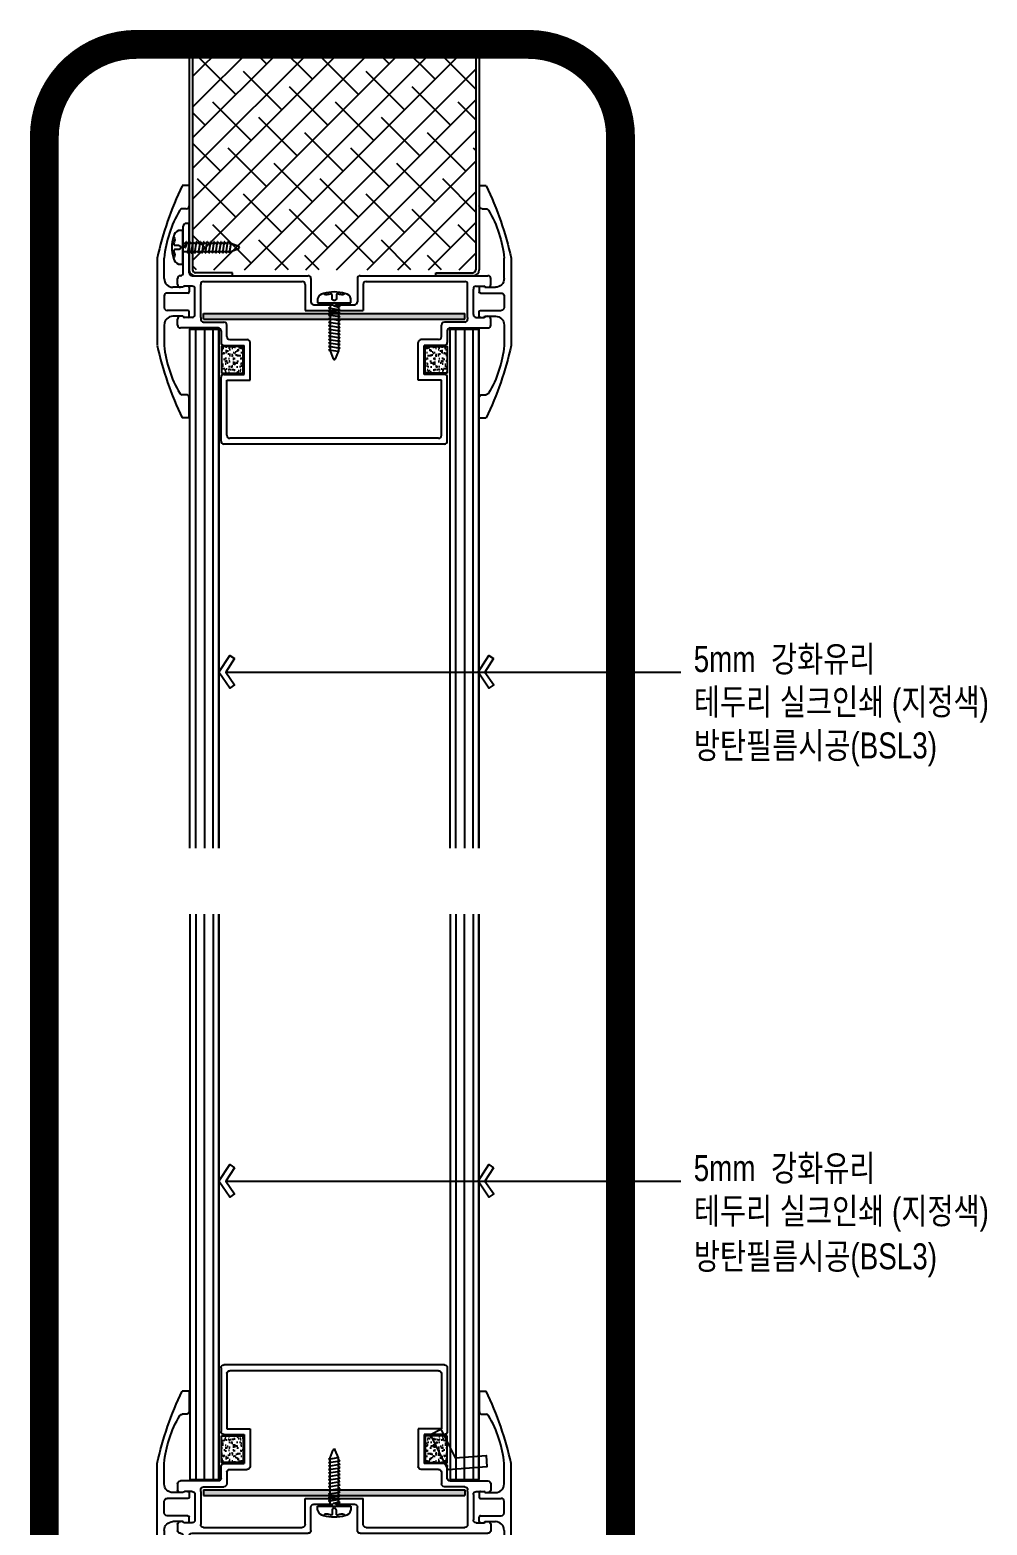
# Model space of a CAD drawing. Header units: millimetres. Extents: x 761574 to 813627, y -447408 to -384263.
# Drawn here: x 812138 to 812469, y -385581 to -385064 of the extents above; entities that cross this region are included whole.
import ezdxf

# ---------------------------------------------------------------- set-up
doc = ezdxf.new("R2010")
doc.units = ezdxf.units.MM
doc.header["$LTSCALE"] = 500
doc.linetypes.add('CENTER', pattern=[2, 1.25, -0.25, 0.25, -0.25])
doc.linetypes.add('HIDDEN', pattern=[9.525, 6.35, -3.175])
for name, color, linetype in [('2', 2, 'Continuous'), ('5', 5, 'Continuous'), ('ACCY', 5, 'Continuous'), ('DIM', 7, 'Continuous'), ('DM', 4, 'Continuous'), ('TEXT', 7, 'Continuous'), ('TEXT1', 2, 'Continuous'), ('WID', 4, 'Continuous')]:
    doc.layers.add(name, color=color, linetype=linetype)
doc.styles.add('글씨1', font='stylu.ttf')

# ---------------------------------------------------------------- blocks, each defined once
blk = doc.blocks.new('fw11')
at = {"layer": 'WID', "color": 0, "ltscale": 0.5}
for p, q in [((238177.95, -382866.79), (238176.76, -382866.79)), ((238177.95, -382866.79), (238177.95, -382870.29)), ((238177.45, -382870.79), (238176.77, -382870.79)), ((238172.45, -382879.29), (238172.45, -382894.29)), ((238173.65, -382882.79), (238173.65, -382879.26)), ((238176.95, -382884.29), (238175.15, -382884.29)), ((238177.75, -382884.09), (238177.15, -382884.09)), ((238177.95, -382884.29), (238177.95, -382885.09)), ((238173.65, -382885.79), (238173.65, -382887.79)), ((238177.75, -382885.29), (238174.15, -382885.29)), ((238177.75, -382888.29), (238174.15, -382888.29)), ((238176.95, -382889.29), (238175.15, -382889.29)), ((238176.95, -382889.29), (238175.45, -382889.29)), ((238177.95, -382889.29), (238177.95, -382888.49)), ((238173.65, -382890.79), (238173.65, -382894.33)), ((238177.75, -382889.49), (238177.15, -382889.49)), ((238177.45, -382902.79), (238176.77, -382902.79)), ((238177.95, -382906.79), (238177.95, -382903.29)), ((238177.95, -382906.79), (238176.76, -382906.79))]:
    blk.add_line(p, q, dxfattribs=at)
for centre, radius, start, end in [((238228.22, -382891.56), 57.1, 154.2988, 167.5984), ((238177.93, -382868.77), 0.02, 270, 0), ((238193.45, -382881.2), 19.9, 149.2854, 174.4015), ((238176.77, -382871.29), 0.5, 90, 149.2854), ((238177.45, -382870.29), 0.5, 270, 0), ((238175.15, -382882.79), 1.5, 180, 270), ((238177.15, -382884.29), 0.2, 90, 180), ((238177.15, -382884.29), 0.2, 90, 180), ((238177.75, -382884.29), 0.2, 0, 90), ((238174.15, -382885.79), 0.5, 90, 180), ((238177.75, -382885.09), 0.2, 270, 0), ((238174.15, -382887.79), 0.5, 180, 270), ((238175.15, -382890.79), 1.5, 90, 180), ((238177.15, -382889.29), 0.2, 180, 270), ((238177.75, -382888.49), 0.2, 0, 90), ((238177.75, -382889.29), 0.2, 270, 0), ((238228.22, -382882.03), 57.1, 192.4016, 205.7012), ((238193.45, -382892.39), 19.9, 185.5985, 210.7146), ((238176.77, -382902.29), 0.5, 210.7146, 270), ((238177.45, -382903.29), 0.5, 0, 90), ((238177.93, -382904.81), 0.02, 0, 90)]:
    blk.add_arc(centre, radius, start, end, dxfattribs=at)
blk = doc.blocks.new('nsf50')
at = {"layer": 'WID', "color": 0, "ltscale": 0.5}
for p, q in [((2786.78, 1064.44), (2786.78, 1067.69)), ((2787.28, 1068.19), (2787.28, 1068.19)), ((2787.78, 1068.19), (2787.28, 1068.19)), ((2787.78, 1059.69), (2787.78, 1068.19)), ((2787.03, 1064.19), (2786.78, 1064.44)), ((2787.03, 1064.19), (2786.78, 1063.94)), ((2786.78, 1059.69), (2786.78, 1063.94)), ((2785.78, 1057.69), (2785.78, 1058.69)), ((2786.28, 1059.19), (2786.28, 1059.19)), ((2788.28, 1059.19), (2808.28, 1059.19)), ((2808.78, 1058.69), (2808.78, 1054.69)), ((2816.78, 1058.69), (2816.78, 1054.69)), ((2817.28, 1059.19), (2839.28, 1059.19)), ((2839.28, 1059.19), (2839.28, 1059.19)), ((2839.78, 1057.69), (2839.78, 1058.69)), ((2786.78, 1057.19), (2786.28, 1057.19)), ((2788.28, 1057.39), (2786.98, 1057.39)), ((2788.78, 1052.49), (2788.78, 1056.89)), ((2789.78, 1057.39), (2789.78, 1057.69)), ((2789.78, 1051.99), (2789.78, 1057.39)), ((2790.28, 1058.19), (2807.28, 1058.19)), ((2807.78, 1057.69), (2807.78, 1053.19)), ((2817.78, 1057.69), (2817.78, 1053.19)), ((2818.28, 1058.19), (2835.28, 1058.19)), ((2835.78, 1057.39), (2835.78, 1057.69)), ((2835.78, 1051.99), (2835.78, 1057.39)), ((2836.78, 1052.49), (2836.78, 1056.89)), ((2837.28, 1057.39), (2838.58, 1057.39)), ((2838.78, 1057.19), (2839.28, 1057.19)), ((2809.28, 1054.19), (2812.55, 1054.19)), ((2812.8, 1053.94), (2812.55, 1054.19)), ((2812.8, 1053.94), (2813.05, 1054.19)), ((2813.05, 1054.19), (2816.28, 1054.19)), ((2785.78, 1050.69), (2785.78, 1051.69)), ((2785.78, 1050.69), (2785.78, 1051.69)), ((2786.78, 1052.19), (2786.28, 1052.19)), ((2788.28, 1051.99), (2786.98, 1051.99)), ((2789.78, 1051.99), (2789.78, 1051.69)), ((2790.28, 1051.19), (2793.78, 1051.19)), ((2807.78, 1053.19), (2817.78, 1053.19)), ((2835.28, 1051.19), (2831.78, 1051.19)), ((2835.78, 1051.99), (2835.78, 1051.69)), ((2837.28, 1051.99), (2838.58, 1051.99)), ((2838.78, 1052.19), (2839.28, 1052.19)), ((2839.78, 1050.69), (2839.78, 1051.69)), ((2839.78, 1050.69), (2839.78, 1051.69)), ((2792.78, 1050.19), (2786.28, 1050.19)), ((2791.78, 1050.19), (2786.28, 1050.19)), ((2793.28, 1049.69), (2793.28, 1047.69)), ((2794.28, 1048.69), (2794.28, 1050.69)), ((2794.78, 1048.19), (2797.78, 1048.19)), ((2830.78, 1048.19), (2827.78, 1048.19)), ((2831.28, 1048.69), (2831.28, 1050.69)), ((2832.28, 1049.69), (2832.28, 1047.69)), ((2832.78, 1050.19), (2839.28, 1050.19)), ((2833.78, 1050.19), (2839.28, 1050.19)), ((2793.78, 1047.19), (2797.28, 1047.19)), ((2797.28, 1042.19), (2797.28, 1047.19)), ((2798.28, 1041.19), (2798.28, 1047.69)), ((2827.28, 1041.19), (2827.28, 1047.69)), ((2828.28, 1042.19), (2828.28, 1047.19)), ((2831.78, 1047.19), (2828.28, 1047.19)), ((2793.28, 1030.69), (2793.28, 1041.69)), ((2793.78, 1042.19), (2797.28, 1042.19)), ((2794.28, 1031.69), (2794.28, 1041.19)), ((2794.28, 1041.19), (2798.28, 1041.19)), ((2831.28, 1041.19), (2827.28, 1041.19)), ((2831.78, 1042.19), (2828.28, 1042.19)), ((2831.28, 1031.69), (2831.28, 1041.19)), ((2832.28, 1030.69), (2832.28, 1041.69)), ((2831.78, 1030.19), (2793.78, 1030.19)), ((2830.78, 1031.19), (2794.78, 1031.19))]:
    blk.add_line(p, q, dxfattribs=at)
for centre, radius, start, end in [((2787.28, 1067.69), 0.5, 90, 180), ((2786.28, 1058.69), 0.5, 90, 180), ((2786.28, 1059.69), 0.5, 270, 0), ((2788.28, 1059.69), 0.5, 180, 270), ((2808.28, 1058.69), 0.5, 0, 90), ((2817.28, 1058.69), 0.5, 90, 180), ((2839.28, 1058.69), 0.5, 0, 90), ((2786.28, 1057.69), 0.5, 180, 270), ((2786.98, 1057.19), 0.2, 90, 180), ((2788.28, 1056.89), 0.5, 0, 90), ((2790.28, 1057.69), 0.5, 90, 180), ((2807.28, 1057.69), 0.5, 0, 90), ((2818.28, 1057.69), 0.5, 90, 180), ((2835.28, 1057.69), 0.5, 0, 90), ((2837.28, 1056.89), 0.5, 90, 180), ((2838.58, 1057.19), 0.2, 0, 90), ((2839.28, 1057.69), 0.5, 270, 0), ((2809.28, 1054.69), 0.5, 180, 270), ((2816.28, 1054.69), 0.5, 270, 0), ((2786.28, 1051.69), 0.5, 90, 180), ((2786.28, 1051.69), 0.5, 90, 180), ((2786.98, 1052.19), 0.2, 180, 270), ((2788.28, 1052.49), 0.5, 270, 0), ((2790.28, 1051.69), 0.5, 180, 270), ((2793.78, 1050.69), 0.5, 0, 90), ((2831.78, 1050.69), 0.5, 90, 180), ((2835.28, 1051.69), 0.5, 270, 0), ((2837.28, 1052.49), 0.5, 180, 270), ((2838.58, 1052.19), 0.2, 270, 0), ((2839.28, 1051.69), 0.5, 0, 90), ((2839.28, 1051.69), 0.5, 0, 90), ((2786.28, 1050.69), 0.5, 180, 270), ((2786.28, 1050.69), 0.5, 180, 270), ((2792.78, 1049.69), 0.5, 0, 90), ((2794.78, 1048.69), 0.5, 180, 270), ((2797.78, 1047.69), 0.5, 0, 90), ((2827.78, 1047.69), 0.5, 90, 180), ((2830.78, 1048.69), 0.5, 270, 0), ((2832.78, 1049.69), 0.5, 90, 180), ((2839.28, 1050.69), 0.5, 270, 0), ((2839.28, 1050.69), 0.5, 270, 0), ((2793.78, 1047.69), 0.5, 180, 270), ((2831.78, 1047.69), 0.5, 270, 0), ((2793.78, 1041.69), 0.5, 90, 180), ((2831.78, 1041.69), 0.5, 0, 90), ((2793.78, 1030.69), 0.5, 180, 270), ((2794.78, 1031.69), 0.5, 180, 270), ((2830.78, 1031.69), 0.5, 270, 0), ((2831.78, 1030.69), 0.5, 270, 0)]:
    blk.add_arc(centre, radius, start, end, dxfattribs=at)

msp = doc.modelspace()

# ---------------------------------------------------------------- hatches: boundary and pattern name
h = msp.add_hatch()
h.set_pattern_fill('AR-SAND', color=9, scale=0.04016, style=0)
h.set_pattern_definition([(37.5, (806122.5858, -387069.0446), (-0.06425683, 1.96547056), [0, -1.55048703, 0, -1.73409733, 0, -1.65759304]), (7.5, (806122.5858, -387069.0446), (1.8052736, 2.8787506), [0, -0.83644695, 0, -1.39747844, 0, -0.53553006]), (327.5, (806121.3311, -387069.0446), (3.17660435, 0.0057717), [0, -0.51002863, 0, -1.83610306, 0, -2.39713455]), (317.5, (806121.331, -387069.0446), (3.0664224, 0.8952782), [0, -0.2550143, 0, -1.20366756, 0, -1.3770773])])
h.paths.add_polyline_path([(812288.45, -385162.27), (812198.09, -385162.27), (812198.09, -385164.28), (812288.45, -385164.28)])
h = msp.add_hatch()
h.set_pattern_fill('AR-SAND', color=256, scale=0.04016, style=0)
h.set_pattern_definition([(322.5, (805998.519, -383257.6161), (-0.06425683, -1.96547056), [0, -1.55048703, 0, -1.73409733, 0, -1.65759304]), (352.5, (805998.519, -383257.616), (1.8052736, -2.8787506), [0, -0.83644695, 0, -1.39747844, 0, -0.53553006]), (32.5, (805997.2643, -383257.6161), (3.17660435, -0.0057717), [0, -0.51002863, 0, -1.83610306, 0, -2.39713455]), (42.5, (805997.2643, -383257.616), (3.0664224, -0.8952782), [0, -0.2550143, 0, -1.20366756, 0, -1.3770773])])
h.paths.add_polyline_path([(812204.22, -385182.92), (812211.77, -385182.92), (812211.77, -385173.7), (812204.22, -385173.7)])
h = msp.add_hatch()
h.set_pattern_fill('AR-SAND', color=256, scale=0.04016, style=0)
h.set_pattern_definition([(217.5, (818488.0243, -383257.6161), (0.06425683, -1.96547056), [0, -1.55048703, 0, -1.73409733, 0, -1.65759304]), (187.5, (818488.0243, -383257.616), (-1.8052736, -2.8787506), [0, -0.83644695, 0, -1.39747844, 0, -0.53553006]), (147.5, (818489.279, -383257.6161), (-3.17660435, -0.0057717), [0, -0.51002863, 0, -1.83610306, 0, -2.39713455]), (137.5, (818489.279, -383257.616), (-3.0664224, -0.8952782), [0, -0.2550143, 0, -1.20366756, 0, -1.3770773])])
h.paths.add_polyline_path([(812282.33, -385173.7), (812274.77, -385173.7), (812274.77, -385182.92), (812282.33, -385182.92)])
h = msp.add_hatch()
h.set_pattern_fill('AR-SAND', color=256, scale=0.04016, style=0)
h.set_pattern_definition([(37.5, (805998.519, -387475.7617), (-0.06425683, 1.96547056), [0, -1.55048703, 0, -1.73409733, 0, -1.65759304]), (7.5, (805998.519, -387475.7617), (1.8052736, 2.8787506), [0, -0.83644695, 0, -1.39747844, 0, -0.53553006]), (327.5, (805997.2643, -387475.7617), (3.17660435, 0.0057717), [0, -0.51002863, 0, -1.83610306, 0, -2.39713455]), (317.5, (805997.2643, -387475.7617), (3.0664224, 0.8952782), [0, -0.2550143, 0, -1.20366756, 0, -1.3770773])])
h.paths.add_polyline_path([(812204.22, -385559.68), (812211.77, -385559.68), (812211.77, -385550.46), (812204.22, -385550.46)])
h = msp.add_hatch()
h.set_pattern_fill('AR-SAND', color=256, scale=0.04016, style=0)
h.set_pattern_definition([(142.5, (818488.0243, -387475.7617), (0.06425683, 1.96547056), [0, -1.55048703, 0, -1.73409733, 0, -1.65759304]), (172.5, (818488.0243, -387475.7617), (-1.8052736, 2.8787506), [0, -0.83644695, 0, -1.39747844, 0, -0.53553006]), (212.5, (818489.279, -387475.7617), (-3.17660435, 0.0057717), [0, -0.51002863, 0, -1.83610306, 0, -2.39713455]), (222.5, (818489.279, -387475.7617), (-3.0664224, 0.8952782), [0, -0.2550143, 0, -1.20366756, 0, -1.3770773])])
h.paths.add_polyline_path([(812282.33, -385550.46), (812274.77, -385550.46), (812274.77, -385559.68), (812282.33, -385559.68)])
h = msp.add_hatch()
h.set_pattern_fill('AR-SAND', color=9, scale=0.04016, style=0)
h.set_pattern_definition([(322.5, (806122.5858, -383664.3332), (-0.06425683, -1.96547056), [0, -1.55048703, 0, -1.73409733, 0, -1.65759304]), (352.5, (806122.5858, -383664.3332), (1.8052736, -2.8787506), [0, -0.83644695, 0, -1.39747844, 0, -0.53553006]), (32.5, (806121.3311, -383664.3332), (3.17660435, -0.0057717), [0, -0.51002863, 0, -1.83610306, 0, -2.39713455]), (42.5, (806121.331, -383664.3332), (3.0664224, -0.8952782), [0, -0.2550143, 0, -1.20366756, 0, -1.3770773])])
h.paths.add_polyline_path([(812288.45, -385571.1), (812198.09, -385571.1), (812198.09, -385569.1), (812288.45, -385569.1)])
at = {"layer": 'DM'}
h = msp.add_hatch(dxfattribs=at)
h.set_pattern_fill('ANSI38', color=33, scale=59.999603, style=0)
h.set_pattern_definition([(45, (-3914724.1514, -521279.77), (-5.303265791, 5.303265791), []), (135, (-3914724.1514, -521279.77), (-15.909797372, 5.303265791), [18.749876015, -11.24992561])])
h.paths.add_polyline_path([(812292.27, -385069.22), (812194.27, -385069.22), (812194.27, -385147.21), (812292.27, -385147.21)])

# ---------------------------------------------------------------- linework, layer by layer
for p, q in [((812193.07, -385069.22), (812193.07, -385147.21)), ((812194.27, -385069.22), (812194.27, -385147.21)), ((812292.27, -385069.22), (812292.27, -385147.21)), ((812293.47, -385069.22), (812293.47, -385147.21)), ((812195.08, -385149.22), (812208.12, -385149.22)), ((812208.12, -385148.22), (812195.28, -385148.22)), ((812208.12, -385149.22), (812208.12, -385148.22)), ((812278.42, -385149.22), (812278.42, -385148.22)), ((812278.42, -385148.22), (812291.27, -385148.22)), ((812291.46, -385149.22), (812278.42, -385149.22)), ((812198.09, -385164.28), (812198.09, -385162.27)), ((812288.45, -385164.28), (812288.45, -385162.27)), ((812198.09, -385569.1), (812198.09, -385571.1)), ((812288.45, -385569.1), (812288.45, -385571.1))]:
    msp.add_line(p, q)
at = {"color": 9}
for p, q in [((812198.09, -385162.27), (812288.45, -385162.27)), ((812198.09, -385164.28), (812288.45, -385164.28)), ((812198.09, -385569.1), (812288.45, -385569.1)), ((812198.09, -385571.1), (812288.45, -385571.1))]:
    msp.add_line(p, q, dxfattribs=at)
at = {"color": 8, "linetype": 'Continuous'}
for p, q in [((812203.37, -385347.23), (812203.37, -385167.77)), ((812293.37, -385347.23), (812293.37, -385167.77)), ((812203.37, -385369.99), (812203.37, -385565.6)), ((812293.37, -385369.99), (812293.37, -385565.6))]:
    msp.add_line(p, q, dxfattribs=at)
at = {"color": 6, "linetype": 'HIDDEN', "ltscale": 0.01, "const_width": 10}
msp.add_lwpolyline([(812174.96, -385069.22), (812310.37, -385069.22, -0.414214), (812342.37, -385101.22), (812342.37, -385617.89, -0.414214), (812310.37, -385649.88), (812174.96, -385649.88, -0.414214), (812142.96, -385617.89), (812142.96, -385101.22, -0.414214)], format="xyb", close=True, dxfattribs=at)
for points in [[(812204.22, -385182.92), (812211.77, -385182.92), (812211.77, -385173.7), (812204.22, -385173.7)], [(812282.33, -385182.92), (812274.77, -385182.92), (812274.77, -385173.7), (812282.33, -385173.7)], [(812204.22, -385550.46), (812211.77, -385550.46), (812211.77, -385559.68), (812204.22, -385559.68)], [(812282.33, -385550.46), (812274.77, -385550.46), (812274.77, -385559.68), (812282.33, -385559.68)]]:
    msp.add_lwpolyline(points, close=True)
for centre, radius, start, end in [((812195.08, -385147.21), 2.01, 180, 270), ((812195.28, -385147.21), 1, 180, 270), ((812291.27, -385147.21), 1, 270, 0), ((812291.46, -385147.21), 2.01, 270, 0)]:
    msp.add_arc(centre, radius, start, end)
at = {"layer": '2', "color": 3}
for points in [[(812193.37, -385347.23), (812193.37, -385167.77), (812203.37, -385167.77), (812203.37, -385347.23)], [(812283.37, -385347.23), (812283.37, -385167.77), (812293.37, -385167.77), (812293.37, -385347.23)], [(812193.37, -385369.99), (812193.37, -385565.6), (812203.37, -385565.6), (812203.37, -385369.99)], [(812283.37, -385369.99), (812283.37, -385565.6), (812293.37, -385565.6), (812293.37, -385369.99)]]:
    msp.add_lwpolyline(points, dxfattribs=at)
at = {"layer": '5', "linetype": 'CENTER'}
for p, q in [((812195.37, -385347.23), (812195.37, -385167.77)), ((812201.37, -385347.23), (812201.37, -385167.77)), ((812285.37, -385347.23), (812285.37, -385167.77)), ((812291.37, -385347.23), (812291.37, -385167.77)), ((812195.37, -385369.99), (812195.37, -385565.6)), ((812201.37, -385369.99), (812201.37, -385565.6)), ((812285.37, -385369.99), (812285.37, -385565.6)), ((812291.37, -385369.99), (812291.37, -385565.6))]:
    msp.add_line(p, q, dxfattribs=at)
at = {"layer": 'ACCY', "color": 0}
for p, q in [((812190.89, -385133.65), (812189.44, -385133.65)), ((812190.89, -385145.21), (812190.89, -385133.65)), ((812187.62, -385135.73), (812187.91, -385136.05)), ((812187.83, -385137.95), (812187.76, -385138.25)), ((812187.76, -385138.25), (812187.76, -385138.48)), ((812187.76, -385138.48), (812187.85, -385138.62)), ((812187.93, -385137.6), (812187.83, -385137.95)), ((812187.85, -385138.62), (812188.02, -385138.7)), ((812187.91, -385136.05), (812188.05, -385136.42)), ((812188.03, -385137.21), (812187.93, -385137.6)), ((812188.02, -385138.7), (812188.25, -385138.72)), ((812188.08, -385136.82), (812188.03, -385137.21)), ((812188.05, -385136.42), (812188.08, -385136.82)), ((812188.25, -385138.72), (812188.53, -385138.71)), ((812188.53, -385138.71), (812188.83, -385138.69)), ((812188.83, -385138.69), (812189.13, -385138.68)), ((812189.13, -385138.68), (812189.41, -385138.69)), ((812189.41, -385138.69), (812189.66, -385138.75)), ((812189.66, -385138.75), (812189.85, -385138.86)), ((812189.85, -385138.86), (812189.99, -385139.03)), ((812189.99, -385139.84), (812189.85, -385140)), ((812189.99, -385139.03), (812190.08, -385139.22)), ((812190.08, -385139.64), (812189.99, -385139.84)), ((812190.08, -385139.22), (812190.11, -385139.43)), ((812190.11, -385139.43), (812190.08, -385139.64)), ((812190.89, -385137.98), (812191.85, -385137.98)), ((812192.34, -385137.98), (812193.05, -385137.98)), ((812193.53, -385137.98), (812194.24, -385137.98)), ((812194.73, -385137.98), (812195.44, -385137.98)), ((812195.92, -385137.98), (812196.74, -385137.98)), ((812197.23, -385137.98), (812197.94, -385137.98)), ((812198.42, -385137.98), (812199.13, -385137.98)), ((812199.62, -385137.98), (812200.33, -385137.98)), ((812200.81, -385137.98), (812201.52, -385137.98)), ((812202.01, -385137.98), (812202.72, -385137.98)), ((812203.2, -385137.98), (812203.91, -385137.98)), ((812204.4, -385137.98), (812205.11, -385137.98)), ((812205.59, -385137.98), (812206.3, -385137.98)), ((812206.78, -385137.98), (812207.49, -385137.98)), ((812207.49, -385137.98), (812210.26, -385139.07)), ((812207.49, -385140.89), (812210.26, -385139.8)), ((812187.91, -385142.81), (812187.62, -385143.14)), ((812187.85, -385140.24), (812187.76, -385140.39)), ((812187.76, -385140.39), (812187.76, -385140.62)), ((812187.76, -385140.62), (812187.83, -385140.92)), ((812187.83, -385140.92), (812187.93, -385141.27)), ((812188.02, -385140.17), (812187.85, -385140.24)), ((812188.05, -385142.44), (812187.91, -385142.81)), ((812187.93, -385141.27), (812188.03, -385141.65)), ((812188.25, -385140.14), (812188.02, -385140.17)), ((812188.03, -385141.65), (812188.08, -385142.05)), ((812188.08, -385142.05), (812188.05, -385142.44)), ((812188.53, -385140.15), (812188.25, -385140.14)), ((812188.83, -385140.17), (812188.53, -385140.15)), ((812189.13, -385140.19), (812188.83, -385140.17)), ((812189.41, -385140.17), (812189.13, -385140.19)), ((812189.66, -385140.12), (812189.41, -385140.17)), ((812189.85, -385140), (812189.66, -385140.12)), ((812190.89, -385140.89), (812192.45, -385140.89)), ((812192.93, -385140.89), (812193.64, -385140.89)), ((812194.12, -385140.89), (812194.84, -385140.89)), ((812195.32, -385140.89), (812196.03, -385140.89)), ((812196.62, -385140.89), (812197.34, -385140.89)), ((812197.82, -385140.89), (812198.53, -385140.89)), ((812199.01, -385140.89), (812199.73, -385140.89)), ((812200.21, -385140.89), (812200.92, -385140.89)), ((812201.4, -385140.89), (812202.12, -385140.89)), ((812202.6, -385140.89), (812203.31, -385140.89)), ((812203.8, -385140.89), (812204.51, -385140.89)), ((812204.99, -385140.89), (812205.7, -385140.89)), ((812206.18, -385140.89), (812206.89, -385140.89)), ((812207.38, -385140.89), (812207.49, -385140.89)), ((812189.44, -385145.21), (812190.89, -385145.21)), ((812239.93, -385155.66), (812239.6, -385155.37)), ((812247.01, -385155.37), (812246.69, -385155.66)), ((812237.53, -385157.19), (812237.53, -385158.64)), ((812237.53, -385158.64), (812249.09, -385158.64)), ((812240.3, -385155.8), (812239.93, -385155.66)), ((812240.69, -385155.83), (812240.3, -385155.8)), ((812241.09, -385155.78), (812240.69, -385155.83)), ((812241.47, -385155.68), (812241.09, -385155.78)), ((812241.83, -385155.58), (812241.47, -385155.68)), ((812242.12, -385155.51), (812241.83, -385155.58)), ((812241.85, -385158.64), (812241.85, -385160.19)), ((812242.35, -385155.51), (812242.12, -385155.51)), ((812242.5, -385155.6), (812242.35, -385155.51)), ((812242.57, -385155.77), (812242.5, -385155.6)), ((812242.55, -385156.87), (812242.57, -385156.57)), ((812242.57, -385157.16), (812242.55, -385156.87)), ((812242.6, -385156), (812242.57, -385155.77)), ((812242.57, -385156.57), (812242.59, -385156.28)), ((812242.62, -385157.41), (812242.57, -385157.16)), ((812242.59, -385156.28), (812242.6, -385156)), ((812242.74, -385157.6), (812242.62, -385157.41)), ((812242.9, -385157.74), (812242.74, -385157.6)), ((812243.1, -385157.83), (812242.9, -385157.74)), ((812243.31, -385157.85), (812243.1, -385157.83)), ((812243.52, -385157.83), (812243.31, -385157.85)), ((812243.72, -385157.74), (812243.52, -385157.83)), ((812243.88, -385157.6), (812243.72, -385157.74)), ((812243.99, -385157.41), (812243.88, -385157.6)), ((812244.05, -385157.16), (812243.99, -385157.41)), ((812244.04, -385155.77), (812244.02, -385156)), ((812244.02, -385156), (812244.03, -385156.28)), ((812244.03, -385156.28), (812244.05, -385156.57)), ((812244.12, -385155.6), (812244.04, -385155.77)), ((812244.05, -385156.57), (812244.06, -385156.87)), ((812244.06, -385156.87), (812244.05, -385157.16)), ((812244.26, -385155.51), (812244.12, -385155.6)), ((812244.49, -385155.51), (812244.26, -385155.51)), ((812244.79, -385155.58), (812244.49, -385155.51)), ((812244.76, -385158.64), (812244.76, -385159.6)), ((812244.76, -385160.09), (812244.76, -385160.8)), ((812245.14, -385155.68), (812244.79, -385155.58)), ((812245.53, -385155.78), (812245.14, -385155.68)), ((812245.93, -385155.83), (812245.53, -385155.78)), ((812246.32, -385155.8), (812245.93, -385155.83)), ((812246.69, -385155.66), (812246.32, -385155.8)), ((812249.09, -385158.64), (812249.09, -385157.19)), ((812241.85, -385160.68), (812241.85, -385161.39)), ((812241.85, -385161.87), (812241.85, -385162.58)), ((812241.85, -385163.07), (812241.85, -385163.78)), ((812241.85, -385164.37), (812241.85, -385165.08)), ((812241.85, -385165.57), (812241.85, -385166.28)), ((812244.76, -385161.28), (812244.76, -385161.99)), ((812244.76, -385162.48), (812244.76, -385163.19)), ((812244.76, -385163.67), (812244.76, -385164.49)), ((812244.76, -385164.98), (812244.76, -385165.69)), ((812241.85, -385166.76), (812241.85, -385167.47)), ((812241.85, -385167.96), (812241.85, -385168.67)), ((812241.85, -385169.15), (812241.85, -385169.87)), ((812241.85, -385170.35), (812241.85, -385171.06)), ((812244.76, -385166.17), (812244.76, -385166.88)), ((812244.76, -385167.37), (812244.76, -385168.08)), ((812244.76, -385168.56), (812244.76, -385169.27)), ((812244.76, -385169.76), (812244.76, -385170.47)), ((812241.85, -385171.54), (812241.85, -385172.26)), ((812241.85, -385172.73), (812241.85, -385173.45)), ((812241.85, -385173.93), (812241.85, -385174.64)), ((812241.85, -385175.12), (812241.85, -385175.24)), ((812241.85, -385175.24), (812242.94, -385178.01)), ((812244.76, -385175.24), (812243.67, -385178.01)), ((812244.76, -385170.95), (812244.76, -385171.66)), ((812244.76, -385172.15), (812244.76, -385172.86)), ((812244.76, -385173.34), (812244.76, -385174.05)), ((812244.76, -385174.53), (812244.76, -385175.24)), ((812241.85, -385558.13), (812242.94, -385555.36)), ((812241.85, -385558.25), (812241.85, -385558.13)), ((812241.85, -385559.45), (812241.85, -385558.74)), ((812244.76, -385558.13), (812243.67, -385555.37)), ((812244.76, -385558.85), (812244.76, -385558.13)), ((812241.85, -385560.64), (812241.85, -385559.93)), ((812241.85, -385561.83), (812241.85, -385561.12)), ((812241.85, -385563.03), (812241.85, -385562.32)), ((812241.85, -385564.22), (812241.85, -385563.51)), ((812244.76, -385560.04), (812244.76, -385559.33)), ((812244.76, -385561.23), (812244.76, -385560.52)), ((812244.76, -385562.43), (812244.76, -385561.71)), ((812244.76, -385563.62), (812244.76, -385562.91)), ((812241.85, -385565.42), (812241.85, -385564.71)), ((812241.85, -385566.61), (812241.85, -385565.9)), ((812241.85, -385567.81), (812241.85, -385567.1)), ((812241.85, -385569), (812241.85, -385568.29)), ((812244.76, -385564.82), (812244.76, -385564.11)), ((812244.76, -385566.01), (812244.76, -385565.3)), ((812244.76, -385567.21), (812244.76, -385566.5)), ((812244.76, -385568.4), (812244.76, -385567.69)), ((812244.76, -385569.71), (812244.76, -385568.89)), ((812241.85, -385570.31), (812241.85, -385569.6)), ((812241.85, -385571.5), (812241.85, -385570.79)), ((812241.85, -385572.7), (812241.85, -385571.99)), ((812241.85, -385574.74), (812241.85, -385573.18)), ((812244.76, -385570.9), (812244.76, -385570.19)), ((812244.76, -385572.1), (812244.76, -385571.39)), ((812244.76, -385573.29), (812244.76, -385572.58)), ((812244.76, -385574.74), (812244.76, -385573.78)), ((812237.53, -385576.19), (812237.53, -385574.74)), ((812237.53, -385574.74), (812249.09, -385574.74)), ((812239.93, -385577.72), (812239.6, -385578.01)), ((812240.3, -385577.58), (812239.93, -385577.72)), ((812240.69, -385577.55), (812240.3, -385577.58)), ((812241.09, -385577.6), (812240.69, -385577.55)), ((812241.47, -385577.7), (812241.09, -385577.6)), ((812241.83, -385577.79), (812241.47, -385577.7)), ((812242.12, -385577.86), (812241.83, -385577.79)), ((812242.35, -385577.87), (812242.12, -385577.86)), ((812242.5, -385577.78), (812242.35, -385577.87)), ((812242.57, -385577.61), (812242.5, -385577.78)), ((812242.57, -385576.22), (812242.55, -385576.5)), ((812242.55, -385576.5), (812242.57, -385576.8)), ((812242.62, -385575.97), (812242.57, -385576.22)), ((812242.57, -385576.8), (812242.59, -385577.1)), ((812242.6, -385577.38), (812242.57, -385577.61)), ((812242.59, -385577.1), (812242.6, -385577.38)), ((812242.74, -385575.77), (812242.62, -385575.97)), ((812242.9, -385575.63), (812242.74, -385575.77)), ((812243.1, -385575.55), (812242.9, -385575.63)), ((812243.31, -385575.52), (812243.1, -385575.55)), ((812243.52, -385575.55), (812243.31, -385575.52)), ((812243.72, -385575.63), (812243.52, -385575.55)), ((812243.88, -385575.77), (812243.72, -385575.63)), ((812243.99, -385575.97), (812243.88, -385575.77)), ((812244.05, -385576.22), (812243.99, -385575.97)), ((812244.02, -385577.38), (812244.03, -385577.1)), ((812244.04, -385577.61), (812244.02, -385577.38)), ((812244.03, -385577.1), (812244.05, -385576.8)), ((812244.12, -385577.78), (812244.04, -385577.61)), ((812244.06, -385576.5), (812244.05, -385576.22)), ((812244.05, -385576.8), (812244.06, -385576.5)), ((812244.26, -385577.87), (812244.12, -385577.78)), ((812244.49, -385577.86), (812244.26, -385577.87)), ((812244.79, -385577.79), (812244.49, -385577.86)), ((812245.14, -385577.7), (812244.79, -385577.79)), ((812245.53, -385577.6), (812245.14, -385577.7)), ((812245.93, -385577.55), (812245.53, -385577.6)), ((812246.32, -385577.58), (812245.93, -385577.55)), ((812246.69, -385577.72), (812246.32, -385577.58)), ((812247.01, -385578.01), (812246.69, -385577.72)), ((812249.09, -385574.74), (812249.09, -385576.19))]:
    msp.add_line(p, q, dxfattribs=at)
at = {"layer": 'ACCY', "color": 0, "linetype": 'Continuous'}
for p, q in [((812191.75, -385139.48), (812191.85, -385137.98)), ((812192.04, -385137.51), (812191.85, -385137.98)), ((812191.85, -385139.5), (812192.34, -385137.98)), ((812192.14, -385137.51), (812192.34, -385137.98)), ((812192.6, -385141.38), (812193.24, -385137.51)), ((812193.24, -385137.52), (812193.05, -385137.98)), ((812193.34, -385137.51), (812193.53, -385137.98)), ((812193.8, -385141.38), (812194.43, -385137.51)), ((812194.43, -385137.52), (812194.24, -385137.98)), ((812194.53, -385137.51), (812194.73, -385137.98)), ((812194.99, -385141.38), (812195.63, -385137.51)), ((812195.63, -385137.52), (812195.44, -385137.98)), ((812195.73, -385137.51), (812195.92, -385137.98)), ((812196.33, -385141.36), (812196.97, -385137.5)), ((812196.93, -385137.52), (812196.74, -385137.98)), ((812197.03, -385137.51), (812197.23, -385137.98)), ((812197.53, -385141.36), (812198.16, -385137.5)), ((812198.13, -385137.52), (812197.94, -385137.98)), ((812198.23, -385137.51), (812198.42, -385137.98)), ((812198.72, -385141.36), (812199.36, -385137.5)), ((812199.32, -385137.52), (812199.13, -385137.98)), ((812199.42, -385137.51), (812199.62, -385137.98)), ((812199.92, -385141.36), (812200.55, -385137.5)), ((812200.52, -385137.52), (812200.33, -385137.98)), ((812200.62, -385137.51), (812200.81, -385137.98)), ((812201.11, -385141.36), (812201.75, -385137.5)), ((812201.71, -385137.52), (812201.52, -385137.98)), ((812201.81, -385137.51), (812202.01, -385137.98)), ((812202.31, -385141.36), (812202.94, -385137.5)), ((812202.91, -385137.52), (812202.72, -385137.98)), ((812203.01, -385137.51), (812203.2, -385137.98)), ((812203.5, -385141.36), (812204.14, -385137.5)), ((812204.1, -385137.52), (812203.91, -385137.98)), ((812204.2, -385137.51), (812204.4, -385137.98)), ((812204.69, -385141.36), (812205.33, -385137.5)), ((812205.29, -385137.52), (812205.1, -385137.98)), ((812205.39, -385137.51), (812205.59, -385137.98)), ((812205.89, -385141.36), (812206.52, -385137.5)), ((812206.49, -385137.52), (812206.3, -385137.98)), ((812206.59, -385137.51), (812206.78, -385137.98)), ((812207.08, -385141.36), (812207.63, -385138.03)), ((812192.64, -385141.36), (812192.45, -385140.89)), ((812192.74, -385141.35), (812192.93, -385140.89)), ((812193.83, -385141.36), (812193.64, -385140.89)), ((812193.94, -385141.35), (812194.12, -385140.89)), ((812195.03, -385141.36), (812194.84, -385140.89)), ((812195.13, -385141.35), (812195.32, -385140.89)), ((812196.33, -385141.36), (812196.14, -385140.89)), ((812196.44, -385141.35), (812196.62, -385140.89)), ((812197.53, -385141.36), (812197.34, -385140.89)), ((812197.63, -385141.35), (812197.82, -385140.89)), ((812198.72, -385141.36), (812198.53, -385140.89)), ((812198.83, -385141.35), (812199.01, -385140.89)), ((812199.92, -385141.36), (812199.73, -385140.89)), ((812200.02, -385141.35), (812200.21, -385140.89)), ((812201.11, -385141.36), (812200.92, -385140.89)), ((812201.22, -385141.35), (812201.4, -385140.89)), ((812202.31, -385141.36), (812202.12, -385140.89)), ((812202.41, -385141.35), (812202.6, -385140.89)), ((812203.5, -385141.36), (812203.31, -385140.89)), ((812203.61, -385141.35), (812203.8, -385140.89)), ((812204.69, -385141.36), (812204.5, -385140.89)), ((812204.8, -385141.35), (812204.99, -385140.89)), ((812205.89, -385141.36), (812205.7, -385140.89)), ((812205.99, -385141.35), (812206.18, -385140.89)), ((812207.08, -385141.36), (812206.89, -385140.89)), ((812207.19, -385141.35), (812207.38, -385140.89)), ((812241.36, -385160.35), (812245.23, -385160.99)), ((812241.38, -385160.39), (812241.85, -385160.19)), ((812241.39, -385160.49), (812241.85, -385160.68)), ((812243.24, -385159.6), (812244.76, -385160.09)), ((812243.26, -385159.5), (812244.76, -385159.6)), ((812245.23, -385159.79), (812244.76, -385159.6)), ((812245.24, -385159.89), (812244.76, -385160.09)), ((812241.36, -385161.55), (812245.23, -385162.18)), ((812241.36, -385162.74), (812245.23, -385163.38)), ((812241.38, -385161.58), (812241.85, -385161.39)), ((812241.38, -385162.78), (812241.85, -385162.58)), ((812241.38, -385164.08), (812241.85, -385163.89)), ((812241.38, -385164.08), (812245.24, -385164.72)), ((812241.38, -385165.28), (812241.85, -385165.08)), ((812241.38, -385165.28), (812245.24, -385165.91)), ((812241.39, -385161.69), (812241.85, -385161.87)), ((812241.39, -385162.88), (812241.85, -385163.07)), ((812241.39, -385164.19), (812241.85, -385164.37)), ((812241.39, -385165.38), (812241.85, -385165.57)), ((812245.23, -385160.99), (812244.76, -385160.8)), ((812245.23, -385161.09), (812244.76, -385161.28)), ((812245.23, -385162.18), (812244.76, -385161.99)), ((812245.23, -385162.28), (812244.76, -385162.48)), ((812245.23, -385163.38), (812244.76, -385163.19)), ((812245.23, -385163.48), (812244.76, -385163.67)), ((812245.23, -385164.68), (812244.76, -385164.49)), ((812245.23, -385164.78), (812244.76, -385164.98)), ((812245.23, -385165.88), (812244.76, -385165.69)), ((812241.38, -385166.47), (812241.85, -385166.28)), ((812241.38, -385166.47), (812245.24, -385167.11)), ((812241.38, -385167.67), (812241.85, -385167.47)), ((812241.38, -385167.67), (812245.24, -385168.3)), ((812241.38, -385168.86), (812241.85, -385168.67)), ((812241.38, -385168.86), (812245.24, -385169.5)), ((812241.38, -385170.06), (812241.85, -385169.87)), ((812241.38, -385170.06), (812245.24, -385170.69)), ((812241.39, -385166.58), (812241.85, -385166.76)), ((812241.39, -385167.77), (812241.85, -385167.96)), ((812241.39, -385168.97), (812241.85, -385169.15)), ((812241.39, -385170.16), (812241.85, -385170.35)), ((812245.23, -385165.98), (812244.76, -385166.17)), ((812245.23, -385167.07), (812244.76, -385166.88)), ((812245.23, -385167.17), (812244.76, -385167.37)), ((812245.23, -385168.27), (812244.76, -385168.08)), ((812245.23, -385168.37), (812244.76, -385168.56)), ((812245.23, -385169.46), (812244.76, -385169.27)), ((812245.23, -385169.56), (812244.76, -385169.76)), ((812245.23, -385170.66), (812244.76, -385170.47)), ((812245.23, -385170.76), (812244.76, -385170.95)), ((812241.38, -385171.25), (812241.85, -385171.06)), ((812241.38, -385171.25), (812245.24, -385171.89)), ((812241.38, -385172.44), (812241.85, -385172.25)), ((812241.38, -385172.44), (812245.24, -385173.08)), ((812241.38, -385173.64), (812241.85, -385173.45)), ((812241.38, -385173.64), (812245.24, -385174.27)), ((812241.38, -385174.83), (812241.85, -385174.64)), ((812241.38, -385174.83), (812244.71, -385175.38)), ((812241.39, -385171.36), (812241.85, -385171.54)), ((812241.39, -385172.55), (812241.85, -385172.73)), ((812241.39, -385173.74), (812241.85, -385173.93)), ((812241.39, -385174.94), (812241.85, -385175.12)), ((812245.23, -385171.85), (812244.76, -385171.66)), ((812245.23, -385171.95), (812244.76, -385172.15)), ((812245.23, -385173.04), (812244.76, -385172.85)), ((812245.23, -385173.14), (812244.76, -385173.34)), ((812245.23, -385174.24), (812244.76, -385174.05)), ((812245.23, -385174.34), (812244.76, -385174.53)), ((812241.38, -385558.54), (812244.71, -385558)), ((812241.38, -385558.54), (812241.85, -385558.74)), ((812241.39, -385558.44), (812241.85, -385558.25)), ((812241.38, -385559.74), (812245.24, -385559.1)), ((812241.38, -385559.74), (812241.85, -385559.93)), ((812241.38, -385560.93), (812245.24, -385560.3)), ((812241.38, -385560.93), (812241.85, -385561.13)), ((812241.38, -385562.12), (812245.24, -385561.49)), ((812241.38, -385562.12), (812241.85, -385562.32)), ((812241.38, -385563.32), (812245.24, -385562.68)), ((812241.38, -385563.32), (812241.85, -385563.51)), ((812241.38, -385564.51), (812245.24, -385563.88)), ((812241.39, -385559.64), (812241.85, -385559.45)), ((812241.39, -385560.83), (812241.85, -385560.64)), ((812241.39, -385562.02), (812241.85, -385561.83)), ((812241.39, -385563.22), (812241.85, -385563.03)), ((812245.23, -385559.04), (812244.76, -385558.85)), ((812245.23, -385559.14), (812244.76, -385559.33)), ((812245.23, -385560.23), (812244.76, -385560.04)), ((812245.23, -385560.34), (812244.76, -385560.53)), ((812245.23, -385561.42), (812244.76, -385561.23)), ((812245.23, -385561.53), (812244.76, -385561.71)), ((812245.23, -385562.62), (812244.76, -385562.43)), ((812245.23, -385562.72), (812244.76, -385562.91)), ((812245.23, -385563.81), (812244.76, -385563.62)), ((812245.23, -385563.92), (812244.76, -385564.11)), ((812241.38, -385564.51), (812241.85, -385564.71)), ((812241.38, -385565.71), (812245.24, -385565.08)), ((812241.38, -385565.71), (812241.85, -385565.9)), ((812241.38, -385566.9), (812245.24, -385566.27)), ((812241.38, -385566.9), (812241.85, -385567.1)), ((812241.38, -385568.1), (812245.24, -385567.47)), ((812241.38, -385568.1), (812241.85, -385568.29)), ((812241.38, -385569.3), (812245.24, -385568.66)), ((812241.39, -385564.41), (812241.85, -385564.22)), ((812241.39, -385565.61), (812241.85, -385565.42)), ((812241.39, -385566.8), (812241.85, -385566.61)), ((812241.39, -385568), (812241.85, -385567.81)), ((812241.39, -385569.19), (812241.85, -385569)), ((812245.23, -385565.01), (812244.76, -385564.82)), ((812245.23, -385565.11), (812244.76, -385565.3)), ((812245.23, -385566.2), (812244.76, -385566.01)), ((812245.23, -385566.31), (812244.76, -385566.5)), ((812245.23, -385567.4), (812244.76, -385567.21)), ((812245.23, -385567.5), (812244.76, -385567.69)), ((812245.23, -385568.59), (812244.76, -385568.4)), ((812245.23, -385568.7), (812244.76, -385568.89)), ((812241.36, -385570.64), (812245.23, -385570)), ((812241.36, -385571.83), (812245.23, -385571.2)), ((812241.36, -385573.03), (812245.23, -385572.39)), ((812241.38, -385569.3), (812241.85, -385569.49)), ((812241.38, -385570.6), (812241.85, -385570.79)), ((812241.38, -385571.8), (812241.85, -385571.99)), ((812241.38, -385572.99), (812241.85, -385573.18)), ((812241.39, -385570.5), (812241.85, -385570.31)), ((812241.39, -385571.69), (812241.85, -385571.5)), ((812241.39, -385572.89), (812241.85, -385572.7)), ((812243.24, -385573.78), (812244.76, -385573.29)), ((812243.26, -385573.88), (812244.76, -385573.78)), ((812245.23, -385569.9), (812244.76, -385569.71)), ((812245.23, -385570), (812244.76, -385570.19)), ((812245.23, -385571.09), (812244.76, -385570.9)), ((812245.23, -385571.2), (812244.76, -385571.39)), ((812245.23, -385572.29), (812244.76, -385572.1)), ((812245.23, -385572.39), (812244.76, -385572.58)), ((812245.24, -385573.49), (812244.76, -385573.29)), ((812245.23, -385573.59), (812244.76, -385573.78))]:
    msp.add_line(p, q, dxfattribs=at)
at = {"layer": 'ACCY', "color": 0}
for centre, radius, start, end in [((812190.25, -385136.2), 2.67, 107.6274, 169.888), ((812200.72, -385139.43), 13.61, 164.205, 195.795), ((812190.25, -385142.67), 2.67, 190.112, 252.3726), ((812240.07, -385158), 2.67, 100.112, 162.3726), ((812243.31, -385168.47), 13.61, 74.205, 105.795), ((812246.55, -385158), 2.67, 17.6274, 79.888), ((812240.07, -385575.38), 2.67, 197.6274, 259.888), ((812243.31, -385564.91), 13.61, 254.205, 285.795), ((812246.55, -385575.38), 2.67, 280.112, 342.3726)]:
    msp.add_arc(centre, radius, start, end, dxfattribs=at)
at = {"layer": 'ACCY', "color": 0, "linetype": 'Continuous'}
for centre, radius, start, end in [((812191.81, -385139.46), 0.0583, 200.6851, 319.2729), ((812192.1, -385137.58), 0.0897, 60.0753, 130.1339), ((812193.29, -385137.58), 0.0897, 60.0753, 130.1339), ((812194.49, -385137.58), 0.0897, 60.0753, 130.1339), ((812195.68, -385137.58), 0.0897, 60.0753, 130.1339), ((812196.99, -385137.58), 0.0897, 60.0753, 130.1339), ((812198.18, -385137.58), 0.0897, 60.0753, 130.1339), ((812199.38, -385137.58), 0.0897, 60.0753, 130.1339), ((812200.57, -385137.58), 0.0897, 60.0753, 130.1339), ((812201.77, -385137.58), 0.0897, 60.0753, 130.1339), ((812202.96, -385137.58), 0.0897, 60.0753, 130.1339), ((812204.16, -385137.58), 0.0897, 60.0753, 130.1339), ((812205.35, -385137.58), 0.0897, 60.0753, 130.1339), ((812206.54, -385137.58), 0.0897, 60.0753, 130.1339), ((812210.01, -385139.43), 0.446, 305.1627, 54.8373), ((812192.68, -385141.28), 0.0897, 240.0753, 310.1339), ((812193.88, -385141.28), 0.0897, 240.0753, 310.1339), ((812195.07, -385141.28), 0.0897, 240.0753, 310.1339), ((812196.38, -385141.28), 0.0897, 240.0753, 310.1339), ((812197.57, -385141.28), 0.0897, 240.0753, 310.1339), ((812198.77, -385141.28), 0.0897, 240.0753, 310.1339), ((812199.96, -385141.28), 0.0897, 240.0753, 310.1339), ((812201.16, -385141.28), 0.0897, 240.0753, 310.1339), ((812202.35, -385141.28), 0.0897, 240.0753, 310.1339), ((812203.55, -385141.28), 0.0897, 240.0753, 310.1339), ((812204.74, -385141.28), 0.0897, 240.0753, 310.1339), ((812205.93, -385141.28), 0.0897, 240.0753, 310.1339), ((812207.13, -385141.28), 0.0897, 240.0753, 310.1339), ((812241.46, -385160.43), 0.0897, 150.0753, 220.1339), ((812243.28, -385159.56), 0.0583, 110.6851, 229.2729), ((812245.16, -385159.85), 0.0897, 330.0753, 40.1339), ((812241.46, -385161.63), 0.0897, 150.0753, 220.1339), ((812241.46, -385162.82), 0.0897, 150.0753, 220.1339), ((812241.46, -385164.13), 0.0897, 150.0753, 220.1339), ((812241.46, -385165.32), 0.0897, 150.0753, 220.1339), ((812245.16, -385161.04), 0.0897, 330.0753, 40.1339), ((812245.16, -385162.24), 0.0897, 330.0753, 40.1339), ((812245.16, -385163.43), 0.0897, 330.0753, 40.1339), ((812245.16, -385164.74), 0.0897, 330.0753, 40.1339), ((812241.46, -385166.52), 0.0897, 150.0753, 220.1339), ((812241.46, -385167.71), 0.0897, 150.0753, 220.1339), ((812241.46, -385168.91), 0.0897, 150.0753, 220.1339), ((812241.46, -385170.1), 0.0897, 150.0753, 220.1339), ((812245.16, -385165.93), 0.0897, 330.0753, 40.1339), ((812245.16, -385167.13), 0.0897, 330.0753, 40.1339), ((812245.16, -385168.32), 0.0897, 330.0753, 40.1339), ((812245.16, -385169.52), 0.0897, 330.0753, 40.1339), ((812245.16, -385170.71), 0.0897, 330.0753, 40.1339), ((812241.46, -385171.3), 0.0897, 150.0753, 220.1339), ((812241.46, -385172.49), 0.0897, 150.0753, 220.1339), ((812241.46, -385173.68), 0.0897, 150.0753, 220.1339), ((812241.46, -385174.88), 0.0897, 150.0753, 220.1339), ((812245.16, -385171.91), 0.0897, 330.0753, 40.1339), ((812245.16, -385173.1), 0.0897, 330.0753, 40.1339), ((812245.16, -385174.29), 0.0897, 330.0753, 40.1339), ((812243.31, -385177.76), 0.446, 215.1627, 324.8373), ((812241.46, -385558.5), 0.0897, 139.8661, 209.9247), ((812243.31, -385555.62), 0.446, 35.1627, 144.8373), ((812241.46, -385559.69), 0.0897, 139.8661, 209.9247), ((812241.46, -385560.89), 0.0897, 139.8661, 209.9247), ((812241.46, -385562.08), 0.0897, 139.8661, 209.9247), ((812241.46, -385563.27), 0.0897, 139.8661, 209.9247), ((812245.16, -385559.08), 0.0897, 319.8661, 29.9247), ((812245.16, -385560.28), 0.0897, 319.8661, 29.9247), ((812245.16, -385561.47), 0.0897, 319.8661, 29.9247), ((812245.16, -385562.66), 0.0897, 319.8661, 29.9247), ((812245.16, -385563.86), 0.0897, 319.8661, 29.9247), ((812241.46, -385564.47), 0.0897, 139.8661, 209.9247), ((812241.46, -385565.67), 0.0897, 139.8661, 209.9247), ((812241.46, -385566.86), 0.0897, 139.8661, 209.9247), ((812241.46, -385568.06), 0.0897, 139.8661, 209.9247), ((812245.16, -385565.05), 0.0897, 319.8661, 29.9247), ((812245.16, -385566.25), 0.0897, 319.8661, 29.9247), ((812245.16, -385567.44), 0.0897, 319.8661, 29.9247), ((812245.16, -385568.64), 0.0897, 319.8661, 29.9247), ((812241.46, -385569.25), 0.0897, 139.8661, 209.9247), ((812241.46, -385570.56), 0.0897, 139.8661, 209.9247), ((812241.46, -385571.75), 0.0897, 139.8661, 209.9247), ((812241.46, -385572.95), 0.0897, 139.8661, 209.9247), ((812243.28, -385573.82), 0.0583, 130.7271, 249.3149), ((812245.16, -385569.94), 0.0897, 319.8661, 29.9247), ((812245.16, -385571.14), 0.0897, 319.8661, 29.9247), ((812245.16, -385572.33), 0.0897, 319.8661, 29.9247), ((812245.16, -385573.53), 0.0897, 319.8661, 29.9247)]:
    msp.add_arc(centre, radius, start, end, dxfattribs=at)
at = {"layer": 'DIM', "color": 8, "linetype": 'Continuous'}
for p, q in [((812198.37, -385167.77), (812198.37, -385347.23)), ((812288.37, -385167.77), (812288.37, -385347.23)), ((812198.37, -385565.6), (812198.37, -385369.99)), ((812288.37, -385565.6), (812288.37, -385369.99))]:
    msp.add_line(p, q, dxfattribs=at)
at = {"layer": 'TEXT', "color": 7}
for points in [[(812208.78, -385281.68), (812205.77, -385286.3), (812208.79, -385290.74), (812207.14, -385291.87), (812203.37, -385286.32), (812207.11, -385280.58)], [(812298.47, -385281.68), (812295.46, -385286.3), (812298.48, -385290.74), (812296.83, -385291.87), (812293.06, -385286.32), (812296.8, -385280.58)], [(812208.78, -385457.75), (812205.77, -385462.37), (812208.79, -385466.81), (812207.14, -385467.94), (812203.37, -385462.4), (812207.11, -385456.66)], [(812298.47, -385457.75), (812295.46, -385462.37), (812298.48, -385466.81), (812296.83, -385467.94), (812293.06, -385462.4), (812296.8, -385456.66)], [(812280.13, -385548.2), (812285.12, -385558.04), (812295.84, -385557.25), (812296.13, -385561.24), (812282.76, -385562.22), (812276.56, -385550.01)]]:
    msp.add_lwpolyline(points, close=True, dxfattribs=at)
for points in [[(812205.79, -385286.32), (812363.22, -385286.32)], [(812205.79, -385462.4), (812363.22, -385462.4)]]:
    msp.add_lwpolyline(points, dxfattribs=at)

# ---------------------------------------------------------------- block references
at = {"layer": 'WID', "color": 6, "yscale": 2.007986721269255, "zscale": 2.007986721269255}
for p, xscale in [((333934.91, 383673.34), 2.007986721269255), ((1290551.63, 383673.34), -2.007986721269255)]:
    msp.add_blockref('fw11', p, dxfattribs=dict(at, xscale=xscale))
at = {"layer": 'WID', "color": 4, "ltscale": 0.5, "xscale": 2.007986721269255, "yscale": 2.007986721269255, "zscale": 2.007986721269255}
msp.add_blockref('nsf50', (806595.24, -387276.06), dxfattribs=at)
at = {"layer": 'WID', "color": 4, "ltscale": 0.5, "xscale": -2.007986721269255, "yscale": 2.007986721269255, "zscale": 2.007986721269255, "rotation": 180}
msp.add_blockref('nsf50', (806595.24, -383457.32), dxfattribs=at)
at = {"layer": 'WID', "color": 6, "yscale": 2.007986721269255, "zscale": 2.007986721269255, "rotation": 180}
for p, xscale in [((333934.91, -1154406.72), -2.007986721269255), ((1290551.63, -1154406.72), 2.007986721269255)]:
    msp.add_blockref('fw11', p, dxfattribs=dict(at, xscale=xscale))

# ---------------------------------------------------------------- texts
at = {"layer": 'TEXT1', "color": 7, "linetype": 'ByBlock', "style": '글씨1', "width": 0.8}
for s, p in [('5mm  강화유리', (812367.7, -385286.3)), ('테두리 실크인쇄 (지정색)', (812367.74, -385301.09)), ('5mm  강화유리', (812367.7, -385462.37)), ('테두리 실크인쇄 (지정색)', (812367.74, -385477.16))]:
    msp.add_text(s, height=9, dxfattribs=at).set_placement(p)
at = {"layer": 'TEXT1', "color": 3, "linetype": 'ByBlock', "style": '글씨1', "width": 0.8}
for p in [(812367.74, -385316.2), (812367.74, -385492.89)]:
    msp.add_text('방탄필름시공(BSL3)', height=9, dxfattribs=at).set_placement(p)

doc.saveas('drawing.dxf')
